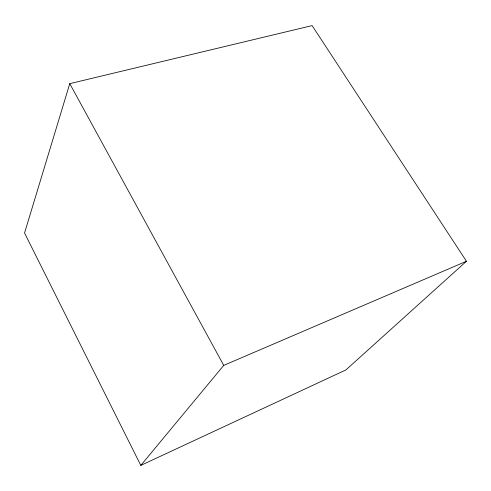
<?xml version="1.0" encoding="UTF-8"?>
<svg xmlns="http://www.w3.org/2000/svg" width="491" height="491" viewBox="0 0 491 491"><rect width="100%" height="100%" fill="white"/><g stroke="black" fill="none" stroke-linecap="round" stroke-linejoin="round"><path stroke-width="0.74" d="M69.759 83.648L24.55 233.004L140.8 465.4L345.934 369.907L466.45 261.261L312.116 25.6L69.759 83.648L223.743 365.384L140.8 465.4M223.743 365.384L466.45 261.261"/></g></svg>
